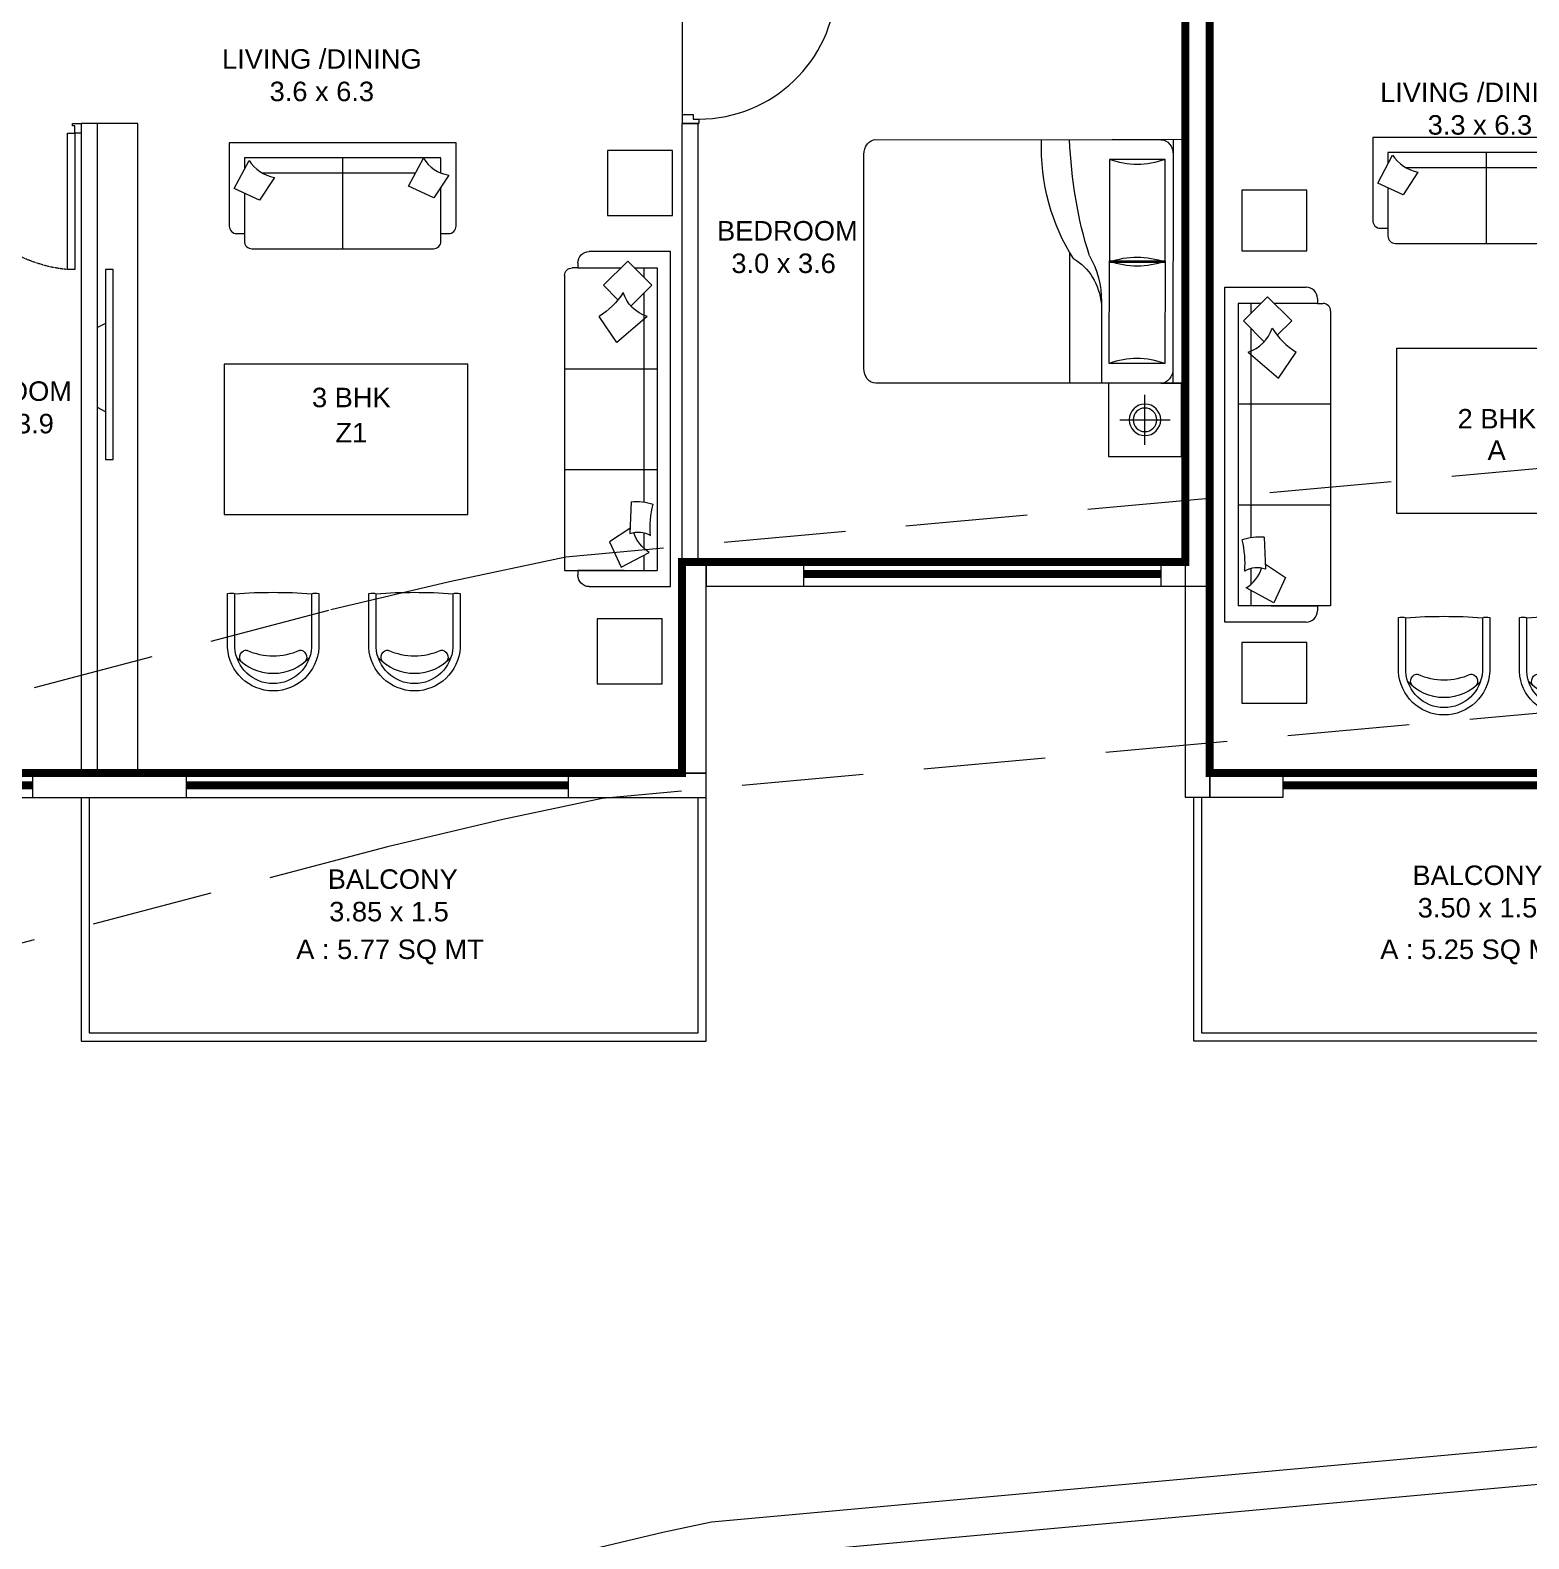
# Model space of a CAD drawing. Header units: inches. Extents: x 27644242 to 29005101, y -955243 to 216979.
# Drawn here: x 28730103 to 28739331, y -839668 to -830379 of the extents above; entities that cross this region are included whole.
import ezdxf

# ---------------------------------------------------------------- set-up
doc = ezdxf.new("R2010")
doc.units = ezdxf.units.IN
doc.header["$MEASUREMENT"] = 0
doc.set_wipeout_variables(frame=1)
doc.linetypes.add('01-Xref Col Podium Lvl-1$0$HIDDEN', pattern=[0.375, 0.25, -0.125])
doc.linetypes.add('DASHED', pattern=[0.75, 0.5, -0.25])
doc.layers.get('Defpoints').update_dxf_attribs({"color": 8})
for name, color, linetype, lineweight in [('DOOR', 4, 'Continuous', 0), ('DOORS', 1, 'Continuous', 9), ('ELEVATION', 40, 'Continuous', 13), ('FURN', 250, 'Continuous', 0), ('RVA Site Boundary', 17, 'Continuous', 15), ('WALL', 7, 'Continuous', 20), ('WINDOW', 162, 'Continuous', 13)]:
    doc.layers.add(name, color=color, linetype=linetype, lineweight=lineweight)
doc.layers.add('text', color=7, linetype='Continuous')
doc.styles.add('AMITS', font='arial.ttf')

# ---------------------------------------------------------------- blocks, each defined once
blk = doc.blocks.new('A$C6E20521E-flat-1-flatten-1')
at = {"layer": 'DOORS', "color": 251}
for p, q in [((-62.99910065159202, 103.4984974906001), (-62.99910404905677, 948.8991733481562)), ((-62.99910404905677, 948.8991733481562), (-26.99961033836007, 948.8991734928568)), ((-26.99960694089532, 103.4984976353007), (-26.99961033836007, 948.8991734928568)), ((-899.9873282499611, -5.018892261432484e-05), (-899.9873286634684, 103.4984941276998)), ((-872.9877083823085, 103.4984942361407), (-899.9873286634684, 103.4984941276998)), ((-872.9877082370222, 67.49900052427984), (-872.9877083823085, 103.4984942361407)), ((-26.99960694089532, 103.4984976353007), (-62.99910065159202, 103.4984974906001)), ((-26.99960694089532, 103.4984976353007), (1.329183578491211e-05, 103.4984977437707)), ((-26.999606795609, 67.49900392343989), (-26.99960694089532, 103.4984976353007)), ((1.370534300804138e-05, -4.657285171560943e-05), (1.329183578491211e-05, 103.4984977437707)), ((1.370534300804138e-05, 1.455191522836685e-10), (-899.9873282499611, -1.481217623222619e-06)), ((-845.9880880042911, 67.49900063286259), (-872.9877082370222, 67.49900052427984)), ((-845.9880877882242, 13.49976011757462), (-845.9880880042911, 67.49900063286259)), ((-53.99922686442733, 13.49976329991841), (-53.99922708049417, 67.49900381497355)), ((-53.99922708049417, 67.49900381497355), (-26.999606795609, 67.49900392343989)), ((-859.4878978766501, -5.002611578674987e-05), (-899.9873282499611, -5.018892261432484e-05)), ((-40.49941666796803, -4.673542207456194e-05), (1.370534300804138e-05, -4.657285171560943e-05))]:
    blk.add_line(p, q, dxfattribs=at)
at = {"layer": 'DOORS', "color": 251, "extrusion": (0, 0, -1)}
for centre, major_axis, ratio, start_param, end_param in [((-26.99960694089532, 103.4984976353589), (-729.2673378727984, -428.7948433508517), 0.9999999999999949, 0.5315346146767524, 2.05976489707718), ((-859.4878979288042, 13.49976006335783), (-11.69117850705555, -6.749905084067657), 0.9999999999999948, 3.665191426771261, 5.235987753503633), ((-40.4994167201221, 13.49976335410975), (-11.69117850705555, -6.749905084067657), 0.9999999999999948, 5.235987753503633, 6.806784080361053)]:
    blk.add_ellipse(centre, major_axis=major_axis, ratio=ratio, start_param=start_param, end_param=end_param, dxfattribs=at)
blk = doc.blocks.new('TVVVV')
at = {"layer": 'FURN', "ltscale": 1000, "elevation": 0.004495833405538135}
blk.add_lwpolyline([(-129.8804096404929, 740.2733779274859), (-81.95994109939784, 740.2733779274859), (-81.95994109939784, -428.552651045844), (-129.8804096404929, -428.552651045844)], close=True, dxfattribs=at)
for points in [[(-129.8804096404929, 446.7448370812926), (-178.6603210289031, 421.9872146998532)], [(-129.8804096404929, -95.73732633609325), (-178.6603210289031, -70.97970395465381)]]:
    blk.add_lwpolyline(points, dxfattribs=at)
blk = doc.blocks.new('DOOR_750')
at = {"layer": 'DOOR'}
for points in [[(-70, 50), (-32.5, 50), (-32.5, 750), (-70, 750)], [(-750, 50), (-717.5, 50), (-717.5, 12.5), (-705, 12.5), (-705, 0), (-750, 0)], [(0, 50), (-32.5, 50), (-32.5, 12.5), (-45, 12.5), (-45, 0), (0, 0)]]:
    blk.add_lwpolyline(points, close=True, dxfattribs=at)
at = {"layer": 'DOOR', "linetype": 'DASHED', "ltscale": 10}
blk.add_arc((-2.421077079540668, 38.02074629857511), 715.1792562178572, 95.42209849767376, 179.0402507183887, dxfattribs=at)
blk = doc.blocks.new('A$C700F438C')
at = {"layer": 'FURN', "color": 8, "extrusion": (-6.65398739e-08, 5.27913299e-08, 0.9999999999999966)}
for p, q in [((0.0734448978928413, 1.500018697595919, 3.56294328903e-05), (1.830344896276073, 1.500093958229854, 3.57463328235e-05)), ((1.97999489614267, 1.500100368813264, 3.57562901776e-05), (1.529994896554853, 1.500081092084201, 3.57263482513e-05)), ((1.97999489614267, 1.500100368813264, 3.57562901776e-05), (1.529994896554853, 1.500081092084201, 3.57263482513e-05)), ((1.979988255154239, 1.500090496948359, 3.57562902558e-05), (1.530026043945326, 1.500090964999344, 3.57263498039e-05)), ((1.903794896210456, 1.500097104620408, 3.57512200111e-05), (1.903859151974756, 9.71059967014e-05, 3.58304112815e-05)), ((5.52370602236e-05, 0.0914469115035672, 3.56989099295e-05), (-1.1843185348e-06, 1.408559410292582, 3.56293740573e-05)), ((1.85480011810614, 1.378195005708903, 3.57543952774e-05), (1.512075118414941, 1.378180324337904, 3.57315911756e-05)), ((1.512075118414941, 1.378180324337904, 3.57315911756e-05), (1.512102174376195, 0.7465803249344845, 3.57649359799e-05)), ((1.85483967406617, 0.7465950068410621, 3.5787740913e-05), (1.85480011810614, 1.378195005708903, 3.57543952774e-05)), ((1.267274926716709, 0.7990448372490846, 3.57458755325e-05), (1.267309152548477, 6.98379925552e-05, 3.57880567634e-05)), ((1.512101874515792, 0.7535803248973707, 3.57645664195e-05), (1.854839374205766, 0.7535950068038347, 3.57873713561e-05)), ((1.512128930475228, 0.1219803254939507, 3.57979112238e-05), (1.512101874515792, 0.7535803248973707, 3.57645664195e-05)), ((1.512102174376195, 0.7465803249344845, 3.57649359799e-05), (1.85483967406617, 0.7465950068410621, 3.5787740913e-05)), ((1.854839374205766, 0.7535950068038347, 3.57873713561e-05), (1.854853930166427, 0.1219950068650633, 3.58207153255e-05)), ((1.463150107949331, 0.5030157277345779, 3.5774536812e-05), (1.463171652372693, 7.82281888405e-05, 3.58010889876e-05)), ((1.854853930166427, 0.1219950068650633, 3.58207153255e-05), (1.512128930475228, 0.1219803254939507, 3.57979112238e-05)), ((1.830409152040374, 9.39596061471e-05, 3.5825524094e-05), (0.0735091536553227, 1.86989722124e-05, 3.57086241607e-05)), ((1.903859151974756, 9.71059967014e-05, 3.58304112815e-05), (1.980059151905152, 0.000100370189557, 3.5835481448e-05))]:
    blk.add_line(p, q, dxfattribs=at)
at = {"layer": 'FURN', "linetype": 'Continuous', "lineweight": 0, "extrusion": (-6.65398739e-08, 5.27913299e-08, 0.9999999999999966)}
blk.add_line((1.830411343788, 9.59323838288e-05, 3.58255241331e-05), (1.917418467628522, 9.76868394673e-05, 3.58313134861e-05), dxfattribs=at)
at = {"layer": 'FURN', "color": 8, "extrusion": (6.65398739000137e-08, -5.279133024001067e-08, -0.9999999999999964)}
blk.add_ellipse((0.0734539332624991, 1.40857777869769, 3.56342607795e-05), major_axis=(3.917071146600001e-06, -0.09144091911745802, 4.827548400000001e-09), ratio=0.8032073384844304, start_param=1.570796326798626, end_param=3.141592653595563, dxfattribs=at)
at = {"layer": 'FURN', "color": 8, "extrusion": (6.653987390000091e-08, -5.279132991157697e-08, -0.9999999999999963)}
blk.add_ellipse((1.9588795760028, 1.454399361333457, 3.5757297784e-05), major_axis=(4.614118608890013e-05, -1.077129556435492, 5.68661720000008e-08), ratio=0.8032073384863767, start_param=0.8805869663578222, end_param=1.613255630245892, dxfattribs=at)
at = {"layer": 'FURN', "color": 8, "extrusion": (6.653987389999814e-08, -5.279132986689413e-08, -0.9999999999999966)}
blk.add_ellipse((3.066950111988262, 1.602541370870198, 3.58232080444e-05), major_axis=(9.60825641048e-05, -2.242971343530324, 1.184158334e-07), ratio=0.8032073384830688, start_param=1.197174663451374, end_param=1.525138319639651, dxfattribs=at)
at = {"layer": 'FURN', "color": 8, "extrusion": (6.653987390001414e-08, -5.279133024045852e-08, -0.9999999999999964)}
blk.add_ellipse((1.830351004307885, 1.408673395888399, 3.57511594409e-05), major_axis=(3.917070531000001e-06, -0.0914409191174582, 4.8275484e-09), ratio=0.8032073384844299, start_param=3.141592653587181, end_param=4.712388980382991, dxfattribs=at)
at = {"layer": 'FURN', "color": 8, "extrusion": (6.65398738999977e-08, -5.279132984662301e-08, -0.9999999999999961)}
blk.add_ellipse((1.683422688125574, 2.109731956150653, 3.57043730368e-05), major_axis=(3.26422560197e-05, -0.7620076593121435, 4.022956970000001e-08), ratio=0.803207338485015, start_param=-0.2837941239958099, end_param=0.2837941239958015, dxfattribs=at)
at = {"layer": 'FURN', "color": 8, "extrusion": (6.653987395153829e-08, -5.279132985506829e-08, -0.9999999999999966)}
blk.add_ellipse((0.6693184917839972, 0.0845358356673387, 3.57438074694e-05), major_axis=(-0.7051042924152645, -0.6147182222742352, -1.44657583e-08), ratio=0.6046171697044727, start_param=2.952061422325571, end_param=3.536755933202645, dxfattribs=at)
at = {"layer": 'FURN', "color": 8, "extrusion": (6.653987392887314e-08, -5.279132989028567e-08, -0.9999999999999969)}
blk.add_ellipse((-0.0315052721907705, 0.1902796698749398, 3.56915923838e-05), major_axis=(-1.466956369304711, -0.4935622255935573, -7.155528560000007e-08), ratio=0.5810071678568102, start_param=3.019706066902618, end_param=3.343380915826029, dxfattribs=at)
at = {"layer": 'FURN', "color": 8, "extrusion": (-6.653987389999858e-08, 5.279132984662252e-08, 0.9999999999999961)}
blk.add_ellipse((1.683455694585063, 1.485123548410683, 3.57373491404e-05), major_axis=(3.26422560253e-05, -0.7620076593121435, 4.022956970000001e-08), ratio=0.8032073384850026, start_param=-0.2837941239958166, end_param=0.2837941239958039, dxfattribs=at)
at = {"layer": 'FURN', "color": 8, "extrusion": (6.653987389999818e-08, -5.279132984670472e-08, -0.9999999999999963)}
blk.add_ellipse((1.683518668307442, 0.0150517847331457, 3.5814960377e-05), major_axis=(3.264225508040041e-05, -0.7620076593121596, 4.022956970000062e-08), ratio=0.8032073384865159, start_param=2.857798529592992, end_param=3.425386777583513, dxfattribs=at)
at = {"layer": 'FURN', "color": 8, "extrusion": (-6.653987390000045e-08, 5.279132984662319e-08, 0.9999999999999963)}
blk.add_ellipse((1.683539174768156, -0.6095566235422895, 3.58479356493e-05), major_axis=(3.26422560175e-05, -0.7620076593121435, 4.02295697e-08), ratio=0.8032073384850155, start_param=2.857798529593992, end_param=3.425386777585604, dxfattribs=at)
at = {"layer": 'FURN', "color": 8, "extrusion": (6.653987390001372e-08, -5.279133024062742e-08, -0.9999999999999966)}
blk.add_ellipse((0.0735103556726244, 0.0914412343101958, 3.57037979235e-05), major_axis=(3.917070298899999e-06, -0.0914409191174582, 4.827548400000001e-09), ratio=0.8032073384844313, start_param=-5.7712e-12, end_param=1.57079632679118, dxfattribs=at)
at = {"layer": 'FURN', "color": 8, "extrusion": (6.653987390001469e-08, -5.279133024001162e-08, -0.9999999999999964)}
blk.add_ellipse((1.830407426718011, 0.091536851501246, 3.58206965849e-05), major_axis=(3.917071145300001e-06, -0.09144091911745802, 4.827548400000001e-09), ratio=0.803207338484428, start_param=-1.570796326791178, end_param=5.7536e-12, dxfattribs=at)
blk = doc.blocks.new('BEDROOM')
at = {"layer": 'FURN', "linetype": 'Continuous', "extrusion": (-5.003048166632985e-08, -8.665531942546749e-08, 0.999999999999995)}
for p, q in [((1066.070232762847, 501.3380505466466, -0.000171289452720232), (1066.070206909333, 192.6055803620838, -0.0001980427648345707)), ((911.7039847438076, 346.9718283813472, -0.0001923891247518951), (1220.436454928372, 346.9718025273832, -0.0001769430928029077))]:
    blk.add_line(p, q, dxfattribs=at)
at = {"layer": 'FURN', "ltscale": 500}
blk.add_line((1314.578011713922, 122.087698510134, -9.216121090080294e-05), (1315.198130793869, -1377.902299990721, 2.48985650263001e-05), dxfattribs=at)
at = {"layer": 'FURN', "ltscale": 0.05, "extrusion": (-5.003048166632985e-08, -8.665531942546749e-08, 0.999999999999995), "elevation": -0.0002680690688657816}
blk.add_lwpolyline([(1291.070200993554, 121.9717966123281), (841.0702009935537, 121.9718342963589), (841.0702386748651, 571.971834296358), (1291.070238674865, 571.9717966123263)], close=True, dxfattribs=at)
at = {"layer": 'FURN', "linetype": 'Continuous', "extrusion": (-5.003048166632985e-08, -8.665531942546749e-08, 0.999999999999995)}
for radius in [96.95097812864591, 72.76423796726482]:
    blk.add_circle((1066.070219836069, 346.9718154543436, -0.0002680690688657944), radius, dxfattribs=at)
at = {"layer": 'FURN', "extrusion": (-3.01071703099981e-07, 1.307071692000439e-07, 0.9999999999999463), "xscale": -1000.000000000015, "yscale": 1000.000000000015, "zscale": 1000.000000000007, "rotation": 180.0236273616612}
blk.add_blockref('A$C700F438C', (-665.4810132270507, 121.3715413175769, -0.03630746716227812), dxfattribs=at)
blk = doc.blocks.new('sofa-14')
at = {"color": 0, "linetype": 'ByBlock'}
for p, q in [((1.350000000000023, 0.6999999999999886), (0.1500000000000341, 0.6999999999999886)), ((0.75, 0.09999999999999432), (0.75, 0.6999999999999886)), ((0.1000000000000227, 0.5999999999999943), (0.05000000000001137, 0.5999999999999943)), ((0.1000000000000227, 0.6500000000000057), (0.1000000000000227, 0.292116317019719)), ((1.400000000000034, 0.3318726589192238), (1.400000000000034, 0.6500000000000057)), ((1.450000000000017, 0.5999999999999943), (1.400000000000034, 0.5999999999999943)), ((0, 0.5500000000000114), (0, 0)), ((1.5, 0), (1.5, 0.5500000000000114)), ((0.04850262784793813, 0.2137917797936666), (0.1470448399149689, 0.3636688091416715)), ((0.1470448399149689, 0.3636688091416715), (0.3145666004288898, 0.2864999815309375)), ((1.201446509032053, 0.2280657825887147), (1.299988721099055, 0.3779428119367196)), ((1.299988721099055, 0.3779428119367196), (1.467510481612976, 0.3007739843259856)), ((1.467510481612976, 0.3007739843259856), (1.368968269545974, 0.1161040731650758)), ((0.3145666004288898, 0.2864999815309375), (0.2160243883618591, 0.1018300703700277)), ((0.2684091107207394, 0.1999999999999886), (1.280462027103852, 0.1999999999999886)), ((0.1000000000000227, 0.1989949190270011), (0.1000000000000227, 0.09999999999999432)), ((0.1000000000000227, 0.09999999999999432), (1.400000000000034, 0.09999999999999432)), ((1.400000000000034, 0.09999999999999432), (1.400000000000034, 0.1742581046802059)), ((0, 0), (1.5, 0))]:
    blk.add_line(p, q, dxfattribs=at)
for centre, radius, start, end in [((0.1500000000000341, 0.6500000000000057), 0.05, 90, 179.9999999999984), ((1.350000000000023, 0.6500000000000057), 0.05, 359.9999999999984, 90), ((0.05000000000001137, 0.5500000000000114), 0.05, 90, 180), ((1.450000000000017, 0.5500000000000114), 0.05, 0, 90), ((0.006015756173155751, -0.03108620567294906), 0.2485364400463335, 32.33007279789855, 80.1570426071907), ((1.15895963735727, -0.01681220287790097), 0.2485364400463335, 32.33007279789855, 80.1570426071907)]:
    blk.add_arc(centre, radius, start, end, dxfattribs=at)
blk = doc.blocks.new('sofasaaaaaaaaaaa')
at = {"color": 0, "linetype": 'ByBlock'}
for p, q in [((-321.9554487988353, 709.7345283288923), (-321.9554487988353, 744.6573131669875)), ((-275.3917356804013, 791.2210262845001), (1540.592771608382, 791.2210262845001)), ((298.8937613889575, 791.2210262845001), (298.8937613889575, 220.815540595082)), ((919.7432634159923, 791.2210262845001), (919.7432634159923, 220.815540595082)), ((1540.592771608382, 791.2210262845001), (1540.592771608382, 220.815540595082)), ((-352.1098791211843, 709.734528328865), (-321.9554487988353, 709.7345283288827)), ((-321.9554487988353, 709.7345283288923), (-321.9554487988353, 443.6810188067457)), ((1540.592771608382, 709.734528328876), (1570.747201934457, 709.734528328876)), ((1540.592771608382, 424.4569274769865), (1540.592771608382, 709.7345283288923)), ((-421.9554487988353, 139.3290426394742), (-421.9554487988353, 639.8889586525956)), ((137.2777718193829, 470.5271256867554), (-22.2311651520431, 579.5098788459263)), ((1640.592771608382, 639.888958652622), (1640.592771608382, 139.3290426394742)), ((-214.3742380328476, 551.2622295704832), (-362.5390658937395, 403.0974017087301)), ((-125.9366890639067, 462.8246806018697), (-214.3742380328476, 551.2622295704832)), ((-22.2311651520431, 283.1802231224447), (137.2777718193829, 470.5271256867554)), ((1283.284634619951, 389.0566204553288), (1365.528510704637, 514.1448194208906)), ((1365.528510704637, 514.1448194208906), (1521.537214651704, 442.2794764113123)), ((-362.5390658937395, 403.0974017087301), (-214.3742380328476, 254.9325738469761)), ((-214.3742380328476, 254.9325738469761), (-86.6360858604312, 382.6707260220119)), ((1117.749980900437, 382.0455183974873), (1313.907983660698, 390.3536505373195)), ((1521.537214651704, 442.2794764113123), (1429.767388798296, 270.3011411166608)), ((-321.9554487988353, 362.51378461074), (-321.9554487988353, 220.815540595082)), ((-261.7437027357519, 302.3020385507443), (-321.9554487988353, 302.3020385507443)), ((1120.527105182409, 302.3020385507443), (-167.0047733299434, 302.3020385507443)), ((1405.374500907958, 302.3020385507443), (1309.889431521297, 302.3020385507443)), ((1540.592771608382, 302.3020385507443), (1446.843474458903, 302.3020385507443)), ((-321.9554487988353, 220.815540595082), (1540.592771608382, 220.815540595082)), ((1640.592771608382, 139.3290426394742), (-421.9554487988353, 139.3290426394742))]:
    blk.add_line(p, q, dxfattribs=at)
for centre, radius, start, end in [((-275.3917356804013, 744.6573131669875), 46.56371311749998, 90, 180), ((-352.1098791211843, 639.8889586525956), 69.84556967625394, 90, 180), ((1570.747201934457, 639.888958652622), 69.84556967625394, 0, 90), ((-415.4233663976192, 824.5372522280895), 463.2909677789618, 301.9301103235337, 328.0698896764967), ((-242.2023260742426, 211.3738900653625), 231.3946004190347, 18.07850598025853, 71.92149401940894), ((1464.845580041409, 354.2132757290346), 348.2096906668939, 175.4154839196158, 198.0697385219989), ((1460.010690629482, 339.5682212631773), 154.6776028064246, 160.83250365948, 209.9234685522842), ((1234.191754773259, 146.5196341904211), 231.4555898712559, 32.33007279823297, 71.50567280461911), ((1279.781079672277, -337.5069237335356), 601.6894877269607, 85.59898181626238, 104.040193599912)]:
    blk.add_arc(centre, radius, start, end, dxfattribs=at)
blk = doc.blocks.new('cha-1')
at = {"color": 0, "linetype": 'ByBlock'}
for points in [[(375.000000000001, 10.08829778822792), (375.0000000000019, 453.4284097437871, 0.950857574016556), (-374.9999999999981, 453.4284097437962), (-374.9999999999992, 10.08829778822701)], [(315.0000000000015, 11.12363925101272), (315.0000000000017, 451.8512071980936, 0.9465041041330289), (-314.9999999999983, 451.8512071980963), (-314.999999999999, 11.12363925101226)]]:
    blk.add_lwpolyline(points, format="xyb", dxfattribs=at)
for centre, radius, start, end in [((1.70530256582424e-12, 263.1091846612949), 404.7300472056535, 42.45732526136032, 137.5426747386397), ((-217.1740958400895, 533.1712590142602), 58.22964317194941, 126.2045344340274, 258.1486303766141), ((2.614797267597169e-12, 16.96310409374883), 508.0368959062505, 65.15083249031288, 114.8491675096871), ((217.1740958401004, 533.1712590142602), 58.22964317194941, 281.851369623386, 53.79546556597262), ((-223.9985870109443, 500.6499505289908), 25, 258.1486303766141, 294.8491675096871), ((223.9985870109559, 500.6499505289908), 25, 245.1508324903129, 281.851369623386), ((-346.9729847609161, 124.9441747154692), 118.2259956521311, 256.2867361638205, 285.6904241518339), ((1.932676241267473e-12, 4465.657915916636), 4465.657915916638, 265.9550929767302, 274.0449070232698), ((346.9729847609184, 124.9441747154715), 118.2259956521311, 254.3095758481661, 283.7132638361794)]:
    blk.add_arc(centre, radius, start, end, dxfattribs=at)
blk = doc.blocks.new('SALE 2')
at = {"layer": 'Defpoints', "ltscale": 500}
blk.add_lwpolyline([(-3258.929488264024, 5470.969117764209, 50, 50, 0), (-3258.934870611876, 3220.969445378112, 50, 50, 0), (-3408.938475448638, 3220.969445378112, 50, 50, 0), (-3408.938252910972, 3320.969120983034, 50, 50, 0), (-5057.397586330771, 3320.970581232687, 50, 50, 0), (-5057.403212107718, 1870.960457351641, 50, 50, 0), (-6957.22530747205, 1870.988960517861, 50, 50, 0), (-6957.231508206576, 3320.99215852021, 50, 50, 0), (-9357.59961847961, 3320.970315747487, 50, 50, 0), (-9357.20150775835, -2629.356312983029, 50, 50, 0), (-5957.400441475213, -2629.356344503176, 50, 50, 0), (-5957.400442112237, -3029.509866380191, 50, 50, 0), (-2857.454522270709, -3029.20285136631, 50, 50, 0), (-2857.454522270709, -3028.880957571033, 50, 50, 0), (741.4246017187834, -3029.115235683916, 50, 50, 0), (741.4246017187834, -1728.951738186472, 50, 50, 0), (3841.512221552432, -1729.063086691836, 50, 50, 0), (3841.472131770104, 1870.803192986757, 50, 50, 0), (2940.951205343008, 1870.968637829472, 50, 50, 0), (2940.951204590499, 3320.969205299916, 50, 50, 0), (741.28285600245, 3320.968637426791, 50, 50, 0), (741.28285600245, 5470.969117764325, 50, 50, 0), (-3258.929488264024, 5470.969117764209, 50, 50, 0)], format="xyseb", dxfattribs=at)
at = {"layer": 'ELEVATION', "ltscale": 500}
for p, q in [((-2958.787233490497, -3179.08308427938), (-2958.787233490497, -4679.083091529377)), ((-2908.787233490497, -3179.083084417973), (-2908.787233490497, -4629.083091529377)), ((841.2126720622182, -4629.083091529377), (841.2126816399395, -3179.083086452854)), ((891.2126717306674, -4679.083091529377), (891.2126816399395, -3179.083086452854)), ((-2908.787233490497, -4629.083091529377), (841.2126720622182, -4629.083091529377)), ((-2958.787233490497, -4679.083091529377), (891.2126717306674, -4679.083091529377))]:
    blk.add_line(p, q, dxfattribs=at)
at = {"layer": 'FURN', "ltscale": 500}
blk.add_lwpolyline([(-2858.717147950083, -3029.083088260435), (-2608.717147950083, -3029.083088260435), (-2608.71714399755, 970.969124201627), (-2858.71714399755, 970.969124201627)], close=True, dxfattribs=at)
at = {"layer": 'FURN', "ltscale": 500, "elevation": 0.0004812339148220954}
for points in [[(683.0281043983996, 403.3363743165974), (683.0281043983996, 803.336336635286), (283.0280667170882, 803.336336635286), (283.0280667170882, 403.3363743165974)], [(619.0179783292115, -2479.521806980483), (619.0179783292115, -2079.521844661795), (219.0179406479001, -2079.521844661795), (219.0179406479001, -2479.521806980483)]]:
    blk.add_lwpolyline(points, close=True, dxfattribs=at)
at = {"layer": 'FURN', "ltscale": 1000}
blk.add_lwpolyline([(-2076.819485459477, -512.5394636795972), (-2076.819485459477, -1438.082953999634), (-576.8194854594767, -1438.082953999634), (-576.8194854594767, -512.5394636795972)], close=True, dxfattribs=at)
at = {"layer": 'WALL', "ltscale": 500}
for p, q in [((3991.282640326768, -1879.012267462618), (3991.282856240869, 2020.720496937342)), ((3841.518771458417, -1729.012267462618, -3.857720164265801e-07), (3841.282856240869, 1870.968637426791)), ((3991.282654166222, -1629.012267462618, -3.911299895189083e-07), (3991.322946023196, -1629.012267462618, -3.911299895189083e-07)), ((3691.303117163479, -1729.012267462618, -3.911299895189083e-07), (3841.522048074752, -1729.012267462618, -3.911299895189083e-07)), ((3691.303117163479, -1729.012267462618, -3.911299895189083e-07), (3691.343207042664, -1879.012267462618, -3.911299895189083e-07)), ((3691.343207042664, -1879.012267462618, -3.911299895189083e-07), (3991.28264586255, -1879.012267462618, -3.911299895189083e-07))]:
    blk.add_line(p, q, dxfattribs=at)
blk.add_lwpolyline([(-2857.439510069788, 970.969124201627), (-2957.439506851137, 970.969124201627), (-2957.5592065081, -3028.877695880074), (-2857.559209726751, -3028.877695880074)], close=True, dxfattribs=at)
at = {"layer": 'WALL', "color": 7, "ltscale": 500}
blk.add_lwpolyline([(741.28285600245, 970.9686374267912), (741.2811407893896, -1729.076822491537), (841.2811410278082, -1729.076822491537), (841.2828562408686, 970.9686374267912), (740.8341615647078, 970.9686374267912)], dxfattribs=at)
for points in [[(741.2828557565808, -3029.103134611098), (891.28285253793, -3029.063044731913), (891.5592461228371, -1729.076822491537), (741.5592493414879, -1729.076822491537)], [(1491.342915199697, -1878.728775262076), (1491.302825320512, -1728.728778480727), (891.5276792384684, -1729.038152522), (891.5276792384684, -1879.038149303349)], [(-2308.768704392016, -3179.083086219558), (-2308.768704392016, -3029.083089438209), (-3257.542066235095, -3029.08308680862), (-3257.542066235095, -3179.083083589969)], [(891.2126796580851, -3179.083086452854), (891.1725897789001, -3029.083089671505), (41.23129562288523, -3029.083089671505), (41.23129562288523, -3179.083086452854)]]:
    blk.add_lwpolyline(points, close=True, dxfattribs=at)
at = {"layer": 'WINDOW', "ltscale": 500}
for p, q in [((3691.303117163479, -1729.012267462618, -3.911299895189083e-07), (1491.303058236837, -1729.600252385775)), ((1491.342915199697, -1878.728775262076), (3691.342974126339, -1878.140790351608, -3.911299895189083e-07)), ((-3257.542066235095, -3029.242475568142), (-5657.491560637951, -3029.495020669128)), ((41.23129562288523, -3029.083089671505), (-2308.768704392016, -3029.083089438209)), ((-5657.491560637951, -3179.495017450477), (-3257.542066235095, -3179.083083589969)), ((-2308.768704392016, -3179.083086219558), (41.23129562288523, -3179.083086452854))]:
    blk.add_line(p, q, dxfattribs=at)
at = {"layer": 'WINDOW', "ltscale": 500, "const_width": 50, "elevation": -3.911299895189083e-07}
blk.add_lwpolyline([(1491.322880975902, -1803.768866747676), (3691.322939902544, -1803.180881837208)], dxfattribs=at)
at = {"layer": 'WINDOW', "ltscale": 500, "const_width": 50}
for points in [[(-5657.491560637951, -3104.495019059803), (-3257.542066235095, -3104.495019059803)], [(-2308.768704392016, -3104.083087690349), (41.23129562288523, -3104.083087690349)]]:
    blk.add_lwpolyline(points, dxfattribs=at)
at = {"layer": 'DOOR', "xscale": -1.200000000020023, "yscale": 1.200000000020023, "zscale": 1.200000000020023, "rotation": 179.9999999999999}
blk.add_blockref('DOOR_750', (-2957.400441680104, 970.969124201627), dxfattribs=at)
at = {"layer": 'FURN', "ltscale": 1000, "xscale": 931.2742623500526, "yscale": 931.2742623500526, "zscale": 931.2742623500526, "rotation": 180}
blk.add_blockref('sofa-14', (-649.5189960151911, 851.1766754984274), dxfattribs=at)
at = {"layer": 'FURN', "ltscale": 500, "xscale": -1, "rotation": 180}
blk.add_blockref('BEDROOM', (2526.593672621995, -507.2728479228099, 7.117530857045796e-05), dxfattribs=at)
at = {"layer": 'FURN', "ltscale": 1000, "xscale": -1}
for name, p, rotation in [('sofasaaaaaaaaaaa', (810.3819550052285, -240.4865621491335), 89.9999999999999), ('TVVVV', (-2678.740123867989, -357.2973724559997, -0.004495833405538135), 180)]:
    blk.add_blockref(name, p, dxfattribs=dict(at, rotation=rotation))
at = {"layer": 'WALL', "ltscale": 500, "xscale": -1, "rotation": 269.9999999999992}
blk.add_blockref('A$C6E20521E-flat-1-flatten-1', (742.5834839120507, 1870.955965469999), dxfattribs=at)
at = {"layer": 'text', "ltscale": 100, "char_height": 120, "width": 1715.234679162502, "style": 'AMITS'}
for s, insert, attachment_point in [('\\pxqc;LIVING /DINING\\P3.6 x 6.3', (-2333.59825964272, 1106.126208972477), 7), ('\\pxqc; BEDROOM\\P3.0 x 3.6', (2225.137001376599, 369.7314672547509), 3), ('\\pxqc;BEDROOM\\P3.0 x 3.9', (-4305.574621789157, -939.0692853128421), 7), ('\\pxqc; BALCONY\\P3.85 x 1.5', (-204.8649741671979, -3622.014721185376), 3), ('\\pxqc;A : 5.77 SQ MT', (-198.3944020755589, -4054.087496617285), 3)]:
    blk.add_mtext(s, dxfattribs=dict(at, insert=insert, attachment_point=attachment_point))
at = {"layer": 'text', "color": 1, "ltscale": 100, "char_height": 120, "width": 1715.234679162502, "attachment_point": 3, "style": 'AMITS'}
for s, insert in [('\\pxqc;3 BHK', (-436.848950009793, -656.6517826044583)), ('\\pxqc;Z1', (-436.848950009793, -872.822525485477))]:
    blk.add_mtext(s, dxfattribs=dict(at, insert=insert))
at = {"layer": 'FURN', "ltscale": 1000, "xscale": -0.7494972036074088, "yscale": 0.7494972036074088, "zscale": 0.7494972036074088, "rotation": 180}
for p in [(-1775.593176972121, -1916.255412086262), (-905.3901989236474, -1916.255412086262)]:
    blk.add_blockref('cha-1', p, dxfattribs=at)
blk = doc.blocks.new('SALE  3')
at = {"layer": 'Defpoints', "ltscale": 500}
blk.add_lwpolyline([(-5334.328300159425, 3284.324125061452, 50, 50, 0), (-5334.32830016315, 1034.317045044852, 50, 50, 0), (-5184.328303381801, 1034.331211518787, 50, 50, 0), (-5184.328303381801, 1134.324128280801, 50, 50, 0), (-3884.01309100166, 1134.338294754736, 50, 50, 0), (-3884.230246007442, -315.6475355533767, 50, 50, 0), (-2084.311209838837, -315.6758685005479, 50, 50, 0), (-2084.311209838837, 1134.286911327566, 50, 50, 0), (315.6887901611626, 1134.286911327566, 50, 50, 0), (315.6706251427531, -4313.384414293163, 50, 50, 0), (-2984.320288766176, -4313.479417819821, 50, 50, 0), (-2984.302119772881, -5215.770863329701, 50, 50, 0), (-5984.311205957085, -5215.675865533354, 50, 50, 0), (-5984.311206672341, -5215.675868469116, 50, 50, 0), (-9384.32878369838, -5215.675864876132, 50, 50, 0), (-9384.32878369838, 3284.324128281383, 50, 50, 0), (-5334.328300159425, 3284.324125061452, 50, 50, 0)], format="xyseb", dxfattribs=at)
at = {"layer": 'ELEVATION', "ltscale": 500}
for p, q in [((-9484.328783936799, -5365.675866118108), (-9484.328783936799, -6864.639593591972)), ((-9434.328783936799, -5365.675866118108), (-9434.328783936799, -6814.639593591972)), ((-9484.328783936799, -6864.639593591972), (-5984.346863470972, -6864.639593591972)), ((-9434.328783936799, -6814.639593591972), (-6034.346863139421, -6814.639593591972))]:
    blk.add_line(p, q, dxfattribs=at)
at = {"layer": 'FURN', "ltscale": 500, "elevation": 0.0004812339559975911}
for points in [[(-9186.04727037996, -2001.276244846638), (-8786.047308061272, -2001.276244846638), (-8786.047308061272, -1626.276207162649), (-9186.04727037996, -1626.276207162649)], [(-9186.04727037996, -4786.241742192069), (-8786.047308061272, -4786.241742192069), (-8786.047308061272, -4411.24170450808), (-9186.04727037996, -4411.24170450808)]]:
    blk.add_lwpolyline(points, close=True, dxfattribs=at)
at = {"layer": 'FURN', "ltscale": 1000}
blk.add_lwpolyline([(-6975.203756839037, -3617.400644859241), (-8232.910192150623, -3617.400644859241), (-8232.910192150623, -2600.646823562565), (-6975.203756839037, -2600.646823562565)], close=True, dxfattribs=at)
at = {"layer": 'WALL', "ltscale": 500}
for points in [[(-9534.328783936799, 3434.324125065876), (-9384.32878369838, 3434.324125065876), (-9384.32878369838, -5365.675866118108), (-9534.328783936799, -5365.675866118108)], [(-9384.32878433168, -5365.675866118108), (-9384.32878433168, -5215.675869336759), (-8934.32878433168, -5215.675869336759), (-8934.32878433168, -5365.675866118108)]]:
    blk.add_lwpolyline(points, close=True, dxfattribs=at)
at = {"layer": 'WINDOW', "ltscale": 500, "const_width": 50}
blk.add_lwpolyline([(-8934.32878433168, -5290.675867727434), (-6784.328784279525, -5290.675867742568)], dxfattribs=at)
at = {"layer": 'FURN', "ltscale": 1000, "xscale": 931.2742623500526, "yscale": 931.2742623500526, "zscale": 931.2742623500526, "rotation": 180}
blk.add_blockref('sofa-14', (-6983.206531245261, -1302.699043087254), dxfattribs=at)
at = {"layer": 'FURN', "ltscale": 1000, "rotation": 270}
blk.add_blockref('sofasaaaaaaaaaaa', (-9430.771734002978, -2646.32486682164), dxfattribs=at)
at = {"layer": 'text', "ltscale": 100, "char_height": 120, "width": 1715.234679162502, "style": 'AMITS'}
for s, insert, attachment_point in [('\\pxqc;LIVING /DINING\\P3.3 x 6.3', (-8578.030691307038, -964.9139002998709), 1), ('\\pxqc;BALCONY\\P3.50 x 1.5', (-8592.776754822582, -5784.942909002129), 1), ('\\pxqc;A : 5.25 SQ MT', (-6898.935952521861, -6240.680271206016), 3)]:
    blk.add_mtext(s, dxfattribs=dict(at, insert=insert, attachment_point=attachment_point))
at = {"layer": 'text', "color": 1, "ltscale": 100, "char_height": 120, "width": 1715.234679162502, "attachment_point": 9, "style": 'AMITS'}
for s, insert in [('\\pxqc;2 BHK', (-6758.114643905312, -3094.168535986915)), ('\\pxqc;A', (-6759.462787594646, -3287.666645964608))]:
    blk.add_mtext(s, dxfattribs=dict(at, insert=insert))
at = {"layer": 'FURN', "ltscale": 1000, "xscale": -0.7494972036074088, "yscale": 0.7494972036074088, "zscale": 0.7494972036074088, "rotation": 180.0000000002771}
for p in [(-7940.903807356954, -4250.715364850068), (-7196.103807356209, -4250.715364850068)]:
    blk.add_blockref('cha-1', p, dxfattribs=at)

msp = doc.modelspace()

# ---------------------------------------------------------------- linework, layer by layer
at = {"layer": 'RVA Site Boundary', "ltscale": 500}
for points in [[(28742304.78557467, -839068.4069684476), (28734332.78509767, -839794.0658485922), (28734049.91172722, -839854.0980590545), (28733451.43441876, -839995.9723366708), (28714532.93109516, -844973.1805530782), (28712893.07793156, -845438.7769568367), (28712617.92699612, -845516.2841248268), (28711491.96058241, -845778.2416324161), (28711137.17755162, -845859.88164217), (28707523.80793994, -846875.4349992208), (28707182.42537523, -847023.3036708988), (28706827.512569, -846201.3189928858), (28701891.2044833, -834768.7373822418), (28694440.78778215, -817673.7712529413), (28690189.54788165, -808064.0022467603), (28698006.81334148, -807961.3896729259), (28714624.73441373, -807796.6483754548), (28721195.21846814, -807855.8257986794), (28728661.98471227, -807833.8054276032), (28742984.27188898, -807839.1039360447)], [(28742304.78557467, -839068.4069684476), (28734332.78509767, -839794.0658485922), (28734049.91172722, -839854.0980590545), (28733451.43441876, -839995.9723366708), (28714532.93109516, -844973.1805530782), (28712893.07793156, -845438.7769568367), (28712617.92699612, -845516.2841248268), (28711491.96058241, -845778.2416324161), (28711137.17755162, -845859.88164217), (28707523.80793994, -846875.4349992208), (28707182.42537523, -847023.3036708988), (28706827.512569, -846201.3189928858), (28701891.2044833, -834768.7373822418), (28694440.78778215, -817673.7712529413), (28690189.54788165, -808064.0022467603), (28698006.81334148, -807961.3896729259), (28714624.73441373, -807796.6483754548), (28721195.21846814, -807855.8257986794), (28728661.98471227, -807833.8054276032), (28742984.27188898, -807839.1039360445)]]:
    msp.add_lwpolyline(points, dxfattribs=at)
at = {"layer": 'RVA Site Boundary', "color": 5, "ltscale": 500}
for points in [[(28742304.78557467, -839068.406968445), (28734332.78509767, -839794.0658485894), (28734049.91172722, -839854.0980590512), (28733451.43441876, -839995.972336669), (28714532.93109516, -844973.1805530754), (28712893.07793156, -845438.7769568344), (28712617.92699612, -845516.2841248256), (28711491.96058241, -845778.2416324136), (28711137.17755162, -845859.881642167), (28707523.80793994, -846875.4349992205), (28707182.42537523, -847023.3036708985), (28706827.512569, -846201.3189928834), (28701891.2044833, -834768.7373822411), (28694440.78778215, -817673.7712529381), (28690189.54788165, -808064.0022467603), (28698006.81334148, -807961.3896729243), (28714624.73441373, -807796.648375452), (28721195.21846814, -807855.8257986759), (28728661.98471227, -807833.8054276002), (28742984.27188898, -807839.1039360431)], [(28742287.80043238, -838839.00216461), (28734298.36590859, -839566.2479953456), (28733999.50416461, -839629.6733049983), (28733395.64012945, -839772.8245532692), (28714472.2561105, -844751.3168161253), (28712830.48707829, -845217.457184158), (28712560.65693561, -845293.4655399506), (28711440.11260107, -845554.1615939734), (28711080.24038969, -845636.9726877895), (28707446.63414381, -846658.2136395285), (28707302.30495111, -846720.7293278368), (28707038.67019399, -846110.1463138198), (28702102.2067346, -834677.2048548013), (28694651.38066741, -817581.2994359424), (28690540.76745743, -808289.4118111273), (28698009.46274776, -808191.3747096781), (28714624.83870457, -808026.658643137), (28721194.52187852, -808085.8288531872), (28728662.28131609, -808063.8055530675), (28742984.13938398, -808069.1039027586)]]:
    msp.add_lwpolyline(points, dxfattribs=at)
at = {"layer": 'RVA Site Boundary', "linetype": '01-Xref Col Podium Lvl-1$0$HIDDEN', "ltscale": 3000}
for points in [[(28741955.48243101, -834350.647306965), (28733624.94699171, -835108.9421710114), (28733013.26924398, -835238.7542039619), (28732304.01272988, -835406.8896606665), (28713285.13684527, -840410.5045714513), (28711605.8834288, -840887.2877182991), (28711440.1557516, -840933.9714880509), (28710425.69557363, -841169.9869291277), (28709966.2524389, -841275.7105369258), (28709865.10554431, -841304.1383147058), (28706230.51165127, -832886.35105705), (28698771.67624852, -815772.068233846), (28697412.45480974, -812699.5989400467), (28698061.29895964, -812691.0819504955), (28714626.87917756, -812526.859532624), (28721180.89295114, -812585.8886153647), (28728668.08443358, -812563.8080078613), (28742981.54706446, -812569.103251673)], [(28741844.70976389, -832854.5290210831), (28733400.47401942, -833623.1735628997), (28732684.52427044, -833775.1145036167), (28731940.13693002, -833951.5780297988), (28712889.43042353, -838963.56715656), (28711197.68221224, -839443.8978963643), (28711066.65535694, -839480.8068040842), (28710744.08908287, -839555.8522549581), (28707606.61329017, -832289.3997911336), (28700145.10810889, -815168.9911664808), (28699705.31609169, -814174.8577383559), (28714627.55933523, -814026.9264957865), (28721176.34997534, -814085.9085360905), (28728670.01880607, -814063.8088261257), (28742980.68295795, -814069.1030346446)]]:
    msp.add_lwpolyline(points, dxfattribs=at)

# ---------------------------------------------------------------- next in the draw order: block references
at = {"layer": 'ELEVATION', "ltscale": 500}
msp.add_blockref('SALE 2', (28733374.76771775, -831924.020326508), dxfattribs=at)

# ---------------------------------------------------------------- next in the draw order: block references
msp.add_blockref('SALE  3', (28746750.57514726, -829737.3753338058), dxfattribs=at)

doc.saveas('drawing.dxf')
